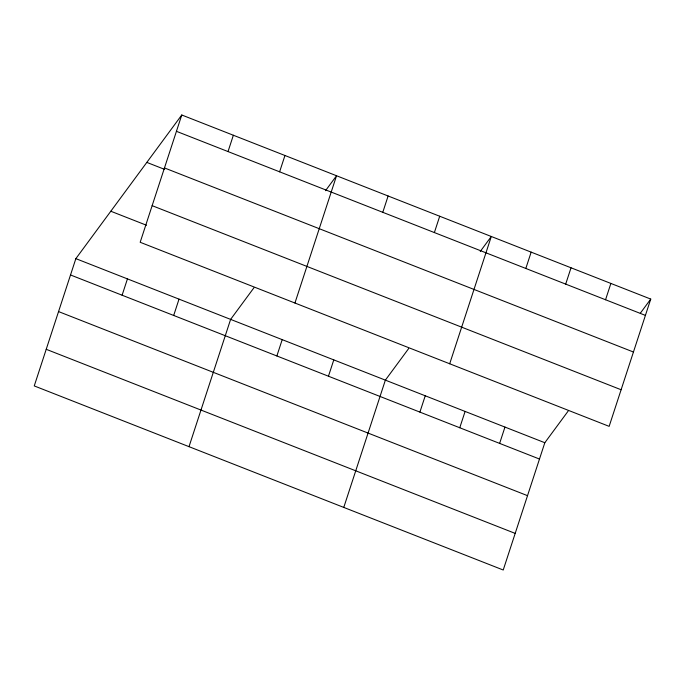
<?xml version="1.0" encoding="UTF-8"?>
<svg xmlns="http://www.w3.org/2000/svg" width="685" height="685" viewBox="0 0 685 685"><rect width="100%" height="100%" fill="white"/><g stroke="black" fill="none" stroke-linecap="round" stroke-linejoin="round"><path stroke-width="1.03" d="M181.773 114.994L140.177 242.276L609.145 426.361L650.75 299.08L181.773 114.994L75.855 258.639L34.25 385.92L503.227 570.006L544.823 442.724L568.13 411.12M122.101 295.218L127.444 278.889M173.69 315.46L179.025 299.139M228.028 151.565L233.362 135.245M189.009 446.671L230.614 319.39L253.921 287.786M279.617 171.815L284.951 155.495M276.868 355.96L282.203 339.632M294.935 303.027L336.541 175.745L325.503 190.713M328.449 376.211L333.792 359.882M382.787 212.316L388.121 195.987M343.776 507.414L385.372 380.132L408.68 348.528M434.376 232.566L439.71 216.237M419.905 412.105L425.239 395.784M449.694 363.769L491.299 236.488L480.262 251.455M459.763 427.757L465.098 411.428M525.823 268.46L531.158 252.131M499.63 443.401L504.965 427.072M565.69 284.104L571.025 267.784M605.549 299.756L610.883 283.427M640.321 313.216L650.75 299.08M176.439 131.323L645.416 315.4M164.469 167.936L633.445 352.022M146.821 162.396L164.683 169.409M152.138 205.663L621.115 389.748M110.807 211.237L146.522 225.254M75.855 258.639L544.823 442.724M70.521 274.968L539.489 459.044M58.55 311.581L527.519 495.666M46.22 349.307L515.188 533.392"/></g></svg>
